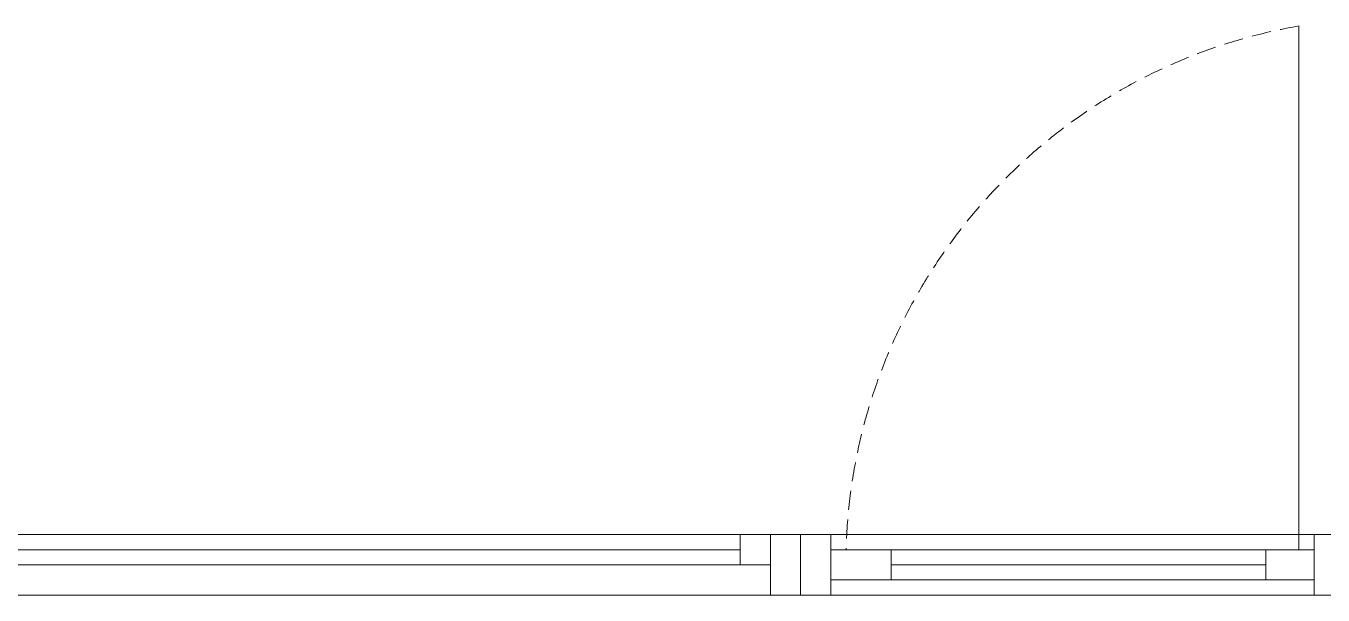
# Model space of a CAD drawing. Header units: millimetres. Extents: x 26027 to 581921, y 7230 to 233891.
# Drawn here: x 482980 to 485127, y 197240 to 198182 of the extents above; entities that cross this region are included whole.
import ezdxf

# ---------------------------------------------------------------- set-up
doc = ezdxf.new("R2010")
doc.units = ezdxf.units.MM
doc.header["$LTSCALE"] = 5
doc.linetypes.add('HIDDEN', pattern=[9.525, 6.35, -3.175])
doc.linetypes.add('HIDDEN2', pattern=[0.1875, 0.125, -0.0625])
doc.layers.add('Aluminum', color=7, linetype='Continuous', lineweight=5)
doc.layers.add('Proj', color=7, linetype='HIDDEN2', lineweight=5)

msp = doc.modelspace()

# ---------------------------------------------------------------- linework, layer by layer
at = {"layer": 'Aluminum'}
for p, q in [((485087.1, 197315.3, -2.4), (485087.1, 198181.9, -2.4)), ((480556.7, 197340.3, -2.4), (484212.1, 197340.3, -2.4)), ((484162.1, 197340.3, -2.4), (484162.1, 197290.3, -2.4)), ((480613.8, 197315.3, -2.4), (484162.1, 197315.3, -2.4)), ((485112.1, 197315.3, -2.4), (484312.1, 197315.3, -2.4)), ((484412.1, 197265.3, -2.4), (484412.1, 197315.3, -2.4)), ((485032.1, 197265.3, -2.4), (485032.1, 197315.3, -2.4)), ((480563.8, 197290.3, -2.4), (484212.1, 197290.3, -2.4)), ((485032.1, 197290.3, -2.4), (484412.1, 197290.3, -2.4)), ((485112.1, 197265.3, -2.4), (484312.1, 197265.3, -2.4)), ((480556.7, 197240.3, -2.4), (484212.1, 197240.3, -2.4))]:
    msp.add_line(p, q, dxfattribs=at)
at = {"layer": 'Aluminum', "elevation": -2.4}
for points in [[(484212.1, 197240.3), (484262.1, 197240.3), (484262.1, 197340.3), (484212.1, 197340.3)], [(484312.1, 197240.3), (484312.1, 197340.3), (484262.1, 197340.3), (484262.1, 197240.3)], [(485112.1, 197240.3), (485112.1, 197340.3), (485162.1, 197340.3), (485162.1, 197240.3)]]:
    msp.add_lwpolyline(points, close=True, dxfattribs=at)
at = {"layer": 'Aluminum', "linetype": 'HIDDEN'}
msp.add_arc((485242.1, 197290.3, -2.4), 905, 99.8617, 178.417, dxfattribs=at)
at = {"layer": 'Proj'}
for p, q in [((484262.1, 197340.3, -2.4), (485112.1, 197340.3, -2.4)), ((484262.1, 197240.3, -2.4), (485112.1, 197240.3, -2.4))]:
    msp.add_line(p, q, dxfattribs=at)

doc.saveas('drawing.dxf')
